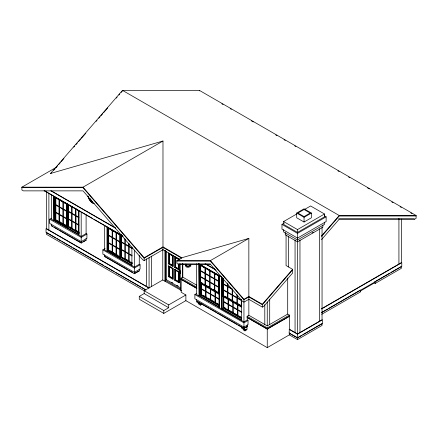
<?xml version="1.0" encoding="UTF-8"?>
<svg xmlns="http://www.w3.org/2000/svg" width="438" height="438" viewBox="0 0 438 438"><rect width="100%" height="100%" fill="white"/><g stroke="black" fill="none" stroke-linecap="round" stroke-linejoin="round"><path stroke-width="0.66" d="M179.251 271.237L179.728 270.772L180.133 271.21L180.248 271.774L179.536 271.79M200.396 305.155L200.599 304.186L198.556 303.008L198.759 304.213L200.396 305.155L202.028 304.213M245.171 329.923L243.128 328.741L243.331 329.945L244.968 330.887L245.171 329.923L246.26 329.294M56.365 167.272L21.9 187.168L21.9 190.004L23.395 190.864L83.034 190.864L142.673 259.729L144.168 260.594L162.98 249.731L162.98 141.014L50.523 173.475L122.492 90.37L199.372 90.37L416.1 215.501L416.1 218.332L414.605 219.197L339.226 219.197L321.558 239.591M53.671 170.366L55.013 168.822M55.905 167.787L57.696 165.723M58.588 164.693L60.378 162.629M61.271 161.595L63.953 158.501M73.781 147.146L74.679 146.117M76.02 144.567L77.356 143.018M78.698 141.469L80.488 139.404M81.38 138.375L85.848 133.212M96.13 121.348L97.022 120.313M98.807 118.249L100.149 116.7M101.041 115.67L102.831 113.606M103.724 112.571L107.748 107.929M116.24 98.123L117.132 97.094M118.917 95.03L119.815 93.995M121.156 92.451L122.492 90.901M292.606 269.326L292.606 273.022L263.84 306.239L262.346 307.104L262.346 304.268L292.606 269.326L286.063 265.548L286.063 234.773M321.558 235.896L339.226 215.501L416.1 215.501M292.606 269.857L262.346 304.738L248.85 296.948L243.846 299.729L210.415 261.119L176.881 261.064M321.558 236.427L339.226 216.027L416.1 215.972M50.523 173.475L51.438 172.95M199.274 90.901L199.372 90.37M53.797 196.531L54 220.495L78.944 234.894L78.944 210.815L53.797 196.531L54 220.495M55.226 197.593L55.84 197.237L55.84 219.433L55.226 219.783L55.226 197.593L66.472 204.086L66.779 203.911L66.779 226.101L66.472 226.276L55.226 219.783M21.9 187.168L83.034 187.168L162.98 141.014M78.741 210.93L78.741 235.014L81.194 236.432L86.1 233.596L86.921 234.067L86.921 238.321L81.194 241.623L49.708 223.446L49.708 219.197L51.427 218.206M54.203 196.766L54.203 220.374L54.613 220.139L67.085 227.338L67.698 226.988L79.19 233.618M67.901 204.201L67.901 226.397L68.52 226.041L68.52 204.524M49.708 219.197L81.194 237.374L86.921 234.067M107.162 251.188L107.162 227.103L107.162 251.188L131.898 265.707L131.898 246.977M82.957 241.787L86.1 240.205L86.1 238.436M51.345 224.037L51.345 225.805L81.194 243.041L86.1 240.205M108.389 228.286L108.695 228.105L108.695 250.301L119.941 256.794L119.634 256.969L108.389 250.476L108.389 228.286L119.634 234.779L119.941 234.598M131.898 265.707L134.351 267.12L139.262 264.289L140.078 264.76L140.078 269.009L134.351 272.316L102.864 254.139L102.864 249.884L105.158 248.565M107.365 227.459L107.365 251.067L107.775 250.832L120.247 258.031L120.861 257.675L131.772 263.977M108.389 250.476L108.695 250.301M121.063 234.894L121.063 257.09L121.676 256.734M144.168 260.594L144.168 257.758L162.98 246.901L181.786 257.758L248.85 238.398L248.85 315.283L267.251 325.905L287.7 314.101L289.436 315.108L289.436 316.285L267.251 329.097L247.114 317.468L247.114 316.285L248.85 315.283M102.864 249.884L134.351 268.067L140.078 264.76M134.942 273.159L139.262 270.898L139.262 269.129M104.501 254.724L104.501 256.498L134.351 273.734L139.262 270.898M172.999 266.528L172.999 255.672L168.499 253.076L168.499 263.933L172.999 266.528L172.999 255.672M168.499 263.933L169.112 263.577L169.112 253.662L168.499 253.076M262.346 307.104L248.85 299.313L243.944 302.143L242.449 301.284L210.415 264.289L178.375 264.289L176.881 263.424L176.881 260.594L181.786 257.758L181.786 258.234L162.98 247.371L144.069 258.174L83.034 187.694L21.9 187.639M178.375 264.289L178.989 263.933L210.344 263.933M172.999 279.28L172.999 268.417L168.499 265.822L168.499 276.685L172.999 279.28L172.999 268.417M174.631 267.476L175.244 267.12L175.244 257.205L174.631 256.613L174.631 267.476L179.131 270.071L179.131 263.966M180.155 263.884L180.357 289.907L162.772 279.986L144.168 290.728L144.168 293.564L168.701 307.728L168.701 304.897L185.876 294.982L185.876 300.649L267.251 347.63L289.332 334.878L297.511 339.603L322.05 325.434L322.05 323.545L302.773 334.676M168.499 276.685L169.112 276.329L169.112 266.413L168.499 265.822M179.131 282.822L179.131 271.96L174.631 269.365L174.631 280.227L179.131 282.822L179.131 271.96M190.782 265.231L189.555 265.943A2.316 1.336 0 0 1 186.511 266.058A2.316 1.336 0 0 1 185.92 264.328M179.996 287.569L166.451 279.751L165.433 280.342L180.155 288.839M185.876 300.649L163.796 313.394L139.262 299.231L139.262 296.395L144.168 293.564M199.17 295.809L198.961 264.289L199.17 295.809L219.203 307.372L219.203 275.737M174.631 280.227L175.244 279.871L175.244 269.956L174.631 269.365M219.104 293.175L218.797 293.35L200.396 282.729L200.396 265.351L200.703 265.171L200.703 282.548L219.104 293.175L219.104 275.798M176.881 260.594L210.415 260.594L248.85 238.398M196.771 288.401L181.075 279.34L181.075 278.157L182.81 277.155L196.766 285.209M181.075 279.34L196.876 288.341M296.696 213.054L304.054 208.806L311.418 213.054L311.418 217.779L304.054 222.028L296.696 217.779L296.696 213.054L304.054 217.303L311.418 213.054M304.733 209.359L310.597 205.975L324.503 214.001L324.503 216.832L297.511 232.414L283.61 224.387L283.61 221.557L296.515 214.105M324.41 215.835L326.135 216.832L326.135 221.557L297.511 238.08L281.973 229.112L281.973 224.387L284.311 223.041M200.396 282.729L201.009 282.373M283.61 221.557L297.511 229.583L324.503 214.001M218.797 293.35L218.797 275.973L219.411 275.622M139.262 296.395L163.796 310.564L168.701 307.728M281.973 224.387L297.511 233.361L326.135 216.832M241.491 299.608L241.491 320.479L243.944 321.892L247.218 320.003L248.034 320.479L248.034 324.728L243.944 327.087L194.872 298.76L194.872 294.506L196.624 293.498M219.411 294.413L199.783 283.079L199.783 264.289L199.372 264.525L199.372 295.688L200.396 295.097L219.443 306.096M201.009 283.315L201.009 294.741L201.622 294.391L201.622 283.632M312.091 232.972L313.247 232.304M201.978 303.627L200.599 304.421L196.919 302.297L196.919 301.12L198.879 302.253M222.887 278.333L222.887 295.71L223.5 295.36L223.5 278.65M198.961 264.289L219 275.858L219.203 307.372M219 307.492L241.491 320.479M221.863 277.511L221.863 308.675L222.887 308.084L241.36 318.749M223.5 296.302L223.5 307.728L224.114 307.372L225.838 308.368M243.944 321.892L243.944 299.313L248.85 296.477L262.346 304.268M222.887 295.71L241.289 306.337L241.595 306.157L223.194 295.535L223.194 278.765M247.114 317.468L267.251 328.976L289.436 316.285M194.872 294.506L243.944 322.839L248.034 320.479M247.218 324.843L247.218 326.617L243.944 328.27L237.982 324.826M247.218 326.617L243.944 328.505L196.509 301.12L196.509 299.346M247.01 326.496L247.01 329.097L245.171 330.159L241.491 328.035L241.491 326.852M244.968 330.887L246.599 329.945L247.01 329.097M247.114 316.285L267.251 327.914L289.436 315.108M321.667 308.653L401.378 262.636L401.378 219.082M321.497 308.993L401.788 262.636L401.788 266.413L321.497 312.77M289.129 329.332L297.511 334.172L322.456 319.767L322.456 323.545L297.511 337.95L289.129 333.11L289.332 329.212L297.511 333.937L322.05 319.767L322.05 227.223M321.651 312.447L327.531 309.047M328.708 308.368L360.485 290.022L360.485 291.911L321.651 314.336M375.788 281.185L389.749 273.131M390.91 272.458L401.378 266.413L401.378 268.302L375.207 283.413L374.391 282.937L360.255 291.1M289.129 333.11L297.511 337.714L301.601 335.349M338.607 218.841L413.992 218.841L414.605 219.197M221.874 103.839L223.057 104.518M230.164 108.624L231.346 109.308M251.483 120.932L253.257 121.956M275.759 134.948L276.942 135.632M284.048 139.733L285.237 140.417M294.708 145.887L295.891 146.571M337.933 170.842L339.121 171.526M348.593 176.996L349.781 177.68M367.542 187.94L369.322 188.964M391.824 201.956L393.006 202.641M400.113 206.741L401.296 207.426M410.773 212.895L411.955 213.58M122.492 90.37L339.226 215.501M205.882 264.032L214.664 269.102M205.088 263.813L216.213 270.235M198.852 263.753L221.688 276.936M198.463 263.764L222.088 277.402M202.849 266.413L204.995 267.651L204.995 273.131L200.703 270.651M205.942 268.198L210.109 270.602L210.109 276.082L214.401 278.557L214.401 273.082L214.806 273.317L214.806 278.798L219.104 281.273M211.182 271.221L213.328 272.463M215.343 273.63L216.421 274.248M217.494 274.867L218.567 275.486M200.396 265.351L218.797 275.973M223.194 283.638L227.486 286.113L227.486 283.074M232.189 288.828L227.891 286.348L227.891 283.917M200.703 271.122L204.995 273.602L204.995 279.077L200.703 276.602M219.104 281.749L214.806 279.269L214.806 284.744L219.104 287.224M223.194 284.109L227.486 286.589L227.486 292.064L223.194 289.584M162.98 249.731L180.023 259.575M174.631 256.613L179.131 259.214L175.244 257.205M169.112 253.662L172.791 255.787M178.72 259.449L175.452 257.56L175.452 267.005L178.72 268.894L178.72 264.169M241.595 300.211L237.297 297.73L237.297 295.294M51.558 190.99L115.265 227.771M200.703 277.073L204.995 279.553L204.995 285.029M219.104 287.695L214.806 285.215L214.806 290.695M223.194 290.055L227.486 292.535L227.486 298.015M241.595 300.682L237.297 298.201L237.297 303.682M50.764 190.765L115.648 228.225M44.413 190.639L50.764 194.308M57.197 198.02L51.345 194.642L51.345 219.197L53.797 220.61M58.363 198.699L63.116 201.442M63.636 201.737L80.608 211.538M85.273 214.231L81.194 211.877L81.194 236.432M86.439 214.905L92.851 218.606M94.011 219.279L108.016 227.36M109.182 228.039L122.645 235.808M44.079 190.683L122.257 235.819M57.274 198.419L55.533 197.418L55.533 219.608L66.779 226.101M60.575 200.33L61.736 200.998M64.463 202.57L65.618 203.237M109.276 228.444L110.431 229.112M113.738 231.018L116.464 232.594L116.464 239.674L119.941 241.683M106.954 227.223L123.138 236.564M169.112 263.577L172.791 265.707M175.244 267.12L178.923 269.244L179.131 270.071M201.584 282.707L202.734 283.37M203.884 284.032L205.033 284.695M206.183 285.362L209.632 287.35M213.082 289.343L214.231 290.011M215.381 290.673L217.111 291.67M218.261 292.332L219.411 292.995M225.8 296.685L231.549 300.008M232.698 300.671L233.848 301.333M234.998 301.996L236.148 302.663M237.297 303.326L240.752 305.319M180.155 270.427L179.334 269.956L179.334 273.257L180.155 273.734M204.458 285.308L205.608 285.976M235.573 303.271L236.723 303.939M241.322 307.065L222.274 296.066L222.274 277.944M169.112 266.413L172.791 268.538M175.244 269.956L178.923 272.08M68.213 211.111L71.684 213.114L71.684 206.676M78.878 217.264L75.982 215.595L75.982 208.51M121.37 241.803L124.846 243.807L124.846 238.655M132.035 247.957L129.139 246.287L129.139 243.709M68.213 211.581L71.684 213.591L71.684 220.67L68.213 218.666M78.878 217.741L75.982 216.065L75.982 223.15L78.878 224.82M121.37 242.274L124.846 244.278L124.846 251.363L121.37 249.353M132.035 248.428L129.139 246.758L129.139 253.843L132.035 255.513M55.533 204.497L59.01 206.506L59.01 199.421L59.42 199.657L59.42 206.741L62.897 208.751L62.897 201.666L63.302 201.902L63.302 208.986L66.779 210.99M108.695 235.19L112.172 237.199L112.172 230.114L112.577 230.35L112.577 237.434L116.054 239.438L116.054 232.359M201.316 288.615L205.608 291.095L205.608 285.62M219.181 298.93L215.419 296.761L215.419 291.894M223.807 301.601L228.099 304.082L228.099 299.214M241.672 311.916L237.911 309.748L237.911 304.881M201.316 289.091L205.608 291.566L205.608 297.046M219.181 299.406L215.419 297.232L215.419 302.713M223.807 302.072L228.099 304.552L228.099 310.033M241.672 312.387L237.911 310.219L237.911 315.694M55.533 204.973L59.01 206.977L59.01 214.062L55.533 212.052M66.779 211.461L63.302 209.457L63.302 216.542L66.779 218.546M108.695 235.66L112.172 237.67L112.172 244.754L108.695 242.745M119.941 242.154L116.464 240.15L116.464 247.229L119.941 249.238M181.075 278.157L196.771 287.224M203.347 295.387L204.497 296.05M205.646 296.712L206.796 297.38M207.946 298.043L211.395 300.035M212.545 300.698L213.695 301.36M214.844 302.028L216 302.691M217.149 303.353L218.299 304.016M229.288 310.361L230.437 311.029M231.587 311.692L233.312 312.688M234.461 313.351L235.611 314.013M236.761 314.681L237.911 315.344M239.06 316.006L241.365 317.336M219.181 304.881L201.316 294.566L201.316 283.747M241.672 317.868L223.807 307.553L223.807 296.734M169.112 276.329L172.791 278.453M175.244 279.871L178.923 281.995M201.009 294.741L219.411 305.368M223.5 307.728L241.327 318.021M68.213 219.137L71.684 221.141L71.684 228.225M78.878 225.296L75.982 223.621L75.982 230.706M121.37 249.83L124.846 251.834L124.846 258.918M132.035 255.984L129.139 254.314L129.139 261.398M55.533 212.523L59.01 214.532L59.01 221.617M66.779 219.016L63.302 217.013L63.302 224.092M108.695 243.216L112.172 245.225L112.172 252.304M119.941 249.709L116.464 247.705L116.464 254.785M199.372 295.688L219 307.022M221.863 308.675L241.491 320.003M198.961 295.924L196.509 294.506L196.509 263.764M171.576 282.236L172.753 282.915M176.875 285.297L178.052 285.976M180.155 290.022L181.622 290.87M70.294 227.065L71.476 227.749M75.621 230.142L79.168 232.195M126.412 259.466L129.96 261.519M131.148 262.203L132.331 262.882M78.878 232.375L68.213 226.222L68.213 204.672M132.035 263.068L121.37 256.909L121.37 234.719M59.393 221.48L61.167 222.509M62.349 223.188L66.494 225.581M67.901 226.397L79.147 232.89M110.184 250.804L111.958 251.834M113.141 252.512L114.329 253.197M115.512 253.881L117.285 254.905M121.063 257.09L132.309 263.577M208.729 307.941L199.372 302.538L199.372 303.715M209.901 308.615L216.334 312.327M217.505 313.006L236.81 324.147M185.876 294.982L181.173 292.266L181.173 279.28M54.203 220.374L78.741 234.544M107.365 251.067L131.898 265.231M106.954 251.302L104.501 249.884L104.501 225.335M51.75 225.805L52.927 226.484M54.104 227.163L58.227 229.545M59.404 230.224L81.194 242.805M104.912 256.498L127.288 269.414M128.465 270.098L132.588 272.474M148.871 288.018L46.028 228.641L46.028 232.419L145.914 290.087M55.872 237.867L46.433 232.419L46.433 234.308L168.701 304.897M57.055 238.546L61.183 240.933M62.36 241.612L71.799 247.059M72.982 247.744L98.347 262.384M99.525 263.068L103.653 265.45M104.835 266.134L114.274 271.582M115.451 272.261L140.817 286.906M141.994 287.591L145.536 289.633M210.415 260.594L243.944 299.313M83.034 187.168L144.168 257.758M398.925 218.458L398.925 264.054M375.207 281.525L375.207 283.413M374.391 281.678L374.391 282.937M324.503 222.121L324.503 224.387L297.511 239.969L283.61 231.943L283.61 229.676M322.866 224.957L322.866 227.223L297.511 241.858L285.248 234.773L285.248 232.512M319.592 228.636L319.592 321.185M304.054 217.303L304.054 222.028M299.964 239.969L299.964 332.519M297.511 229.583L297.511 232.414M297.511 233.361L297.511 333.937M297.511 334.172L297.511 339.603M295.059 239.969L295.059 332.519M289.332 316.231L289.332 329.212M289.332 332.99L289.332 334.878M288.516 236.191L288.516 266.966M287.7 278.059L287.7 314.101M269.704 299.214L269.704 324.492M267.251 301.996L267.251 325.905M267.251 327.914L267.251 347.63M264.798 304.678L264.798 324.492M247.218 317.408L247.218 320.003M243.944 322.839L243.944 329.447M241.289 299.652L241.289 306.337M237.506 304.64L237.506 309.513L233.208 307.033L233.208 302.165M237.506 315.459L237.506 309.984L233.208 307.503L233.208 312.984M236.892 294.451L236.892 297.495L232.594 295.015L232.594 289.54M236.892 303.441L236.892 297.966L232.594 295.486L232.594 300.966M232.802 301.93L232.802 306.797L228.51 304.317L228.51 299.45M232.802 312.743L232.802 307.268L228.51 304.788L228.51 310.268M232.189 300.731L232.189 295.25L227.891 292.77L227.891 298.251M222.887 296.362L222.887 308.084M221.655 308.79L221.655 277.155L221.453 308.91M215.014 291.659L215.014 296.526L210.722 294.046L210.722 288.571M215.014 302.477L215.014 296.997L210.722 294.522L210.722 299.997M214.401 290.46L214.401 284.979L210.109 282.505L210.109 287.98M210.311 288.943L210.311 293.81L206.019 291.33L206.019 286.463M210.311 299.762L210.311 294.281L206.019 291.807L206.019 297.282M209.698 270.366L209.698 275.847L205.406 273.367L205.406 267.886M209.698 287.744L209.698 282.264L205.406 279.789L205.406 285.264M200.396 283.381L200.396 295.097M182.81 263.681L182.81 277.155M182.608 263.796L182.608 277.276M178.923 263.955L178.923 269.244M166.451 251.423L166.451 279.751M165.433 250.662L165.433 281.289M165.225 250.416L165.225 281.169M165.022 250.531L165.022 281.289M163.796 310.564L163.796 313.394M162.772 249.66L162.772 279.986M151.526 256.126L151.526 286.479M149.073 257.544L149.073 287.897L46.433 228.641L46.433 191.537M146.62 258.825L146.62 286.479M139.262 255.42L139.262 264.289M134.351 250.071L134.351 267.12M134.351 268.067L134.351 273.734M128.728 243.473L128.728 246.052L125.257 244.043L125.257 239.537M128.728 261.157L128.728 254.078L125.257 252.069L125.257 259.154M120.861 234.741L120.861 257.675M120.247 234.423L120.247 258.031M119.634 234.779L119.634 256.969M116.054 254.549L116.054 247.465L112.577 245.461L112.577 252.545M107.775 227.223L107.775 250.832M86.1 214.5L86.1 233.596M81.194 237.374L81.194 243.041M75.571 208.921L75.571 215.359L72.095 213.35L72.095 206.911M75.571 230.47L75.571 223.385L72.095 221.382L72.095 228.461M67.698 204.053L67.698 226.988M67.085 203.73L67.085 227.338M66.472 204.086L66.472 226.276M62.897 223.856L62.897 216.777L59.42 214.768L59.42 221.852M54.613 197.204L54.613 220.139M48.886 193.629L48.886 230.054M91.005 199.974A5.207 3.006 60 0 1 90.244 198.857M94.115 203.56A6.942 4.008 60 0 1 91.58 202.099M91.17 201.715A6.942 4.008 60 0 1 88.826 198.283M88.596 197.735A6.942 4.008 60 0 1 88.109 196.087M93.913 203.681A6.942 4.008 60 0 1 87.901 196.202M92.642 201.726A5.207 3.006 60 0 1 90.042 198.978M185.92 265.275A2.316 1.336 0 0 0 186.511 266.999A2.316 1.336 0 0 0 189.555 266.884L190.782 266.178L190.782 264.88L189.555 265.587A2.316 1.336 0 0 1 186.511 265.702A2.316 1.336 0 0 1 185.92 263.977M178.841 271.067L178.759 271.522L179.492 272.316L179.64 271.494L178.841 271.067M304.054 209.512L297.922 213.054L304.054 216.596L310.192 213.054L304.054 209.512M209.698 276.318L205.406 273.838L205.406 279.313L209.698 281.793L209.698 276.318M214.401 279.033L210.109 276.553L210.109 282.028L214.401 284.508L214.401 279.033M232.189 289.299L227.891 286.824L227.891 292.299L232.189 294.779L232.189 289.299M172.588 255.907L169.314 254.018L169.314 263.462L172.588 265.351L172.588 255.907M180.051 272.255L180.051 273.202L180.051 272.255M172.588 268.658L169.314 266.769L169.314 276.208L172.588 278.097L172.588 268.658M178.72 272.195L175.452 270.306L175.452 279.751L178.72 281.639L178.72 272.195M75.571 215.83L72.095 213.826L72.095 220.905L75.571 222.915L75.571 215.83M128.728 246.523L125.257 244.513L125.257 251.598L128.728 253.607L128.728 246.523M62.897 209.222L59.42 207.212L59.42 214.297L62.897 216.301L62.897 209.222M116.054 239.914L112.577 237.905L112.577 244.99L116.054 246.994L116.054 239.914"/></g></svg>
